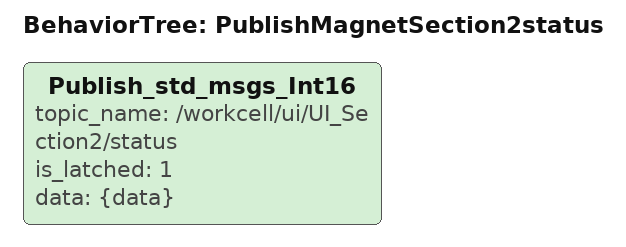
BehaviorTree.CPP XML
<BehaviorTree ID="PublishMagnetSection2status">
    <Publish_std_msgs_Int16 topic_name="/workcell/ui/UI_Section2/status" is_latched="1" data="{data}"/>
</BehaviorTree>
